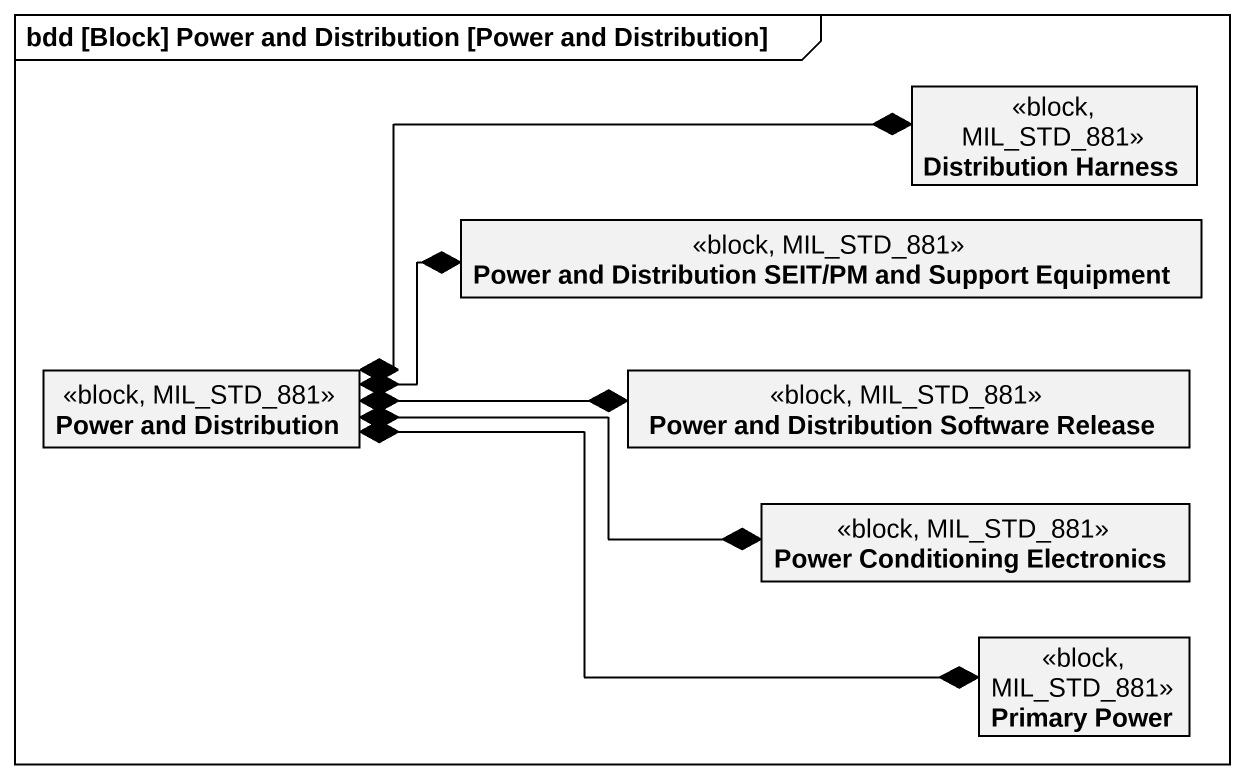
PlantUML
@startuml
mainframe bdd [Block] Power and Distribution [Power and Distribution]
hide circle
hide empty members
class "Distribution Harness" as Distribution_Harness <<block, MIL_STD_881>>
class "Power and Distribution SEIT/PM and Support Equipment" as Power_and_Distribution_SEIT <<block, MIL_STD_881>>
class "Power and Distribution" as Power_and_Distribution <<block, MIL_STD_881>>
class "Power and Distribution Software Release" as Power_and_Distribution_2 <<block, MIL_STD_881>>
class "Power Conditioning Electronics" as Power_Conditioning <<block, MIL_STD_881>>
class "Primary Power" as Primary_Power <<block, MIL_STD_881>>
Power_and_Distribution *-right-* Distribution_Harness
Power_and_Distribution *-right-* Power_and_Distribution_SEIT
Power_and_Distribution *-right-* Power_and_Distribution_2
Power_and_Distribution *-right-* Power_Conditioning
Power_and_Distribution *-right-* Primary_Power
@enduml
